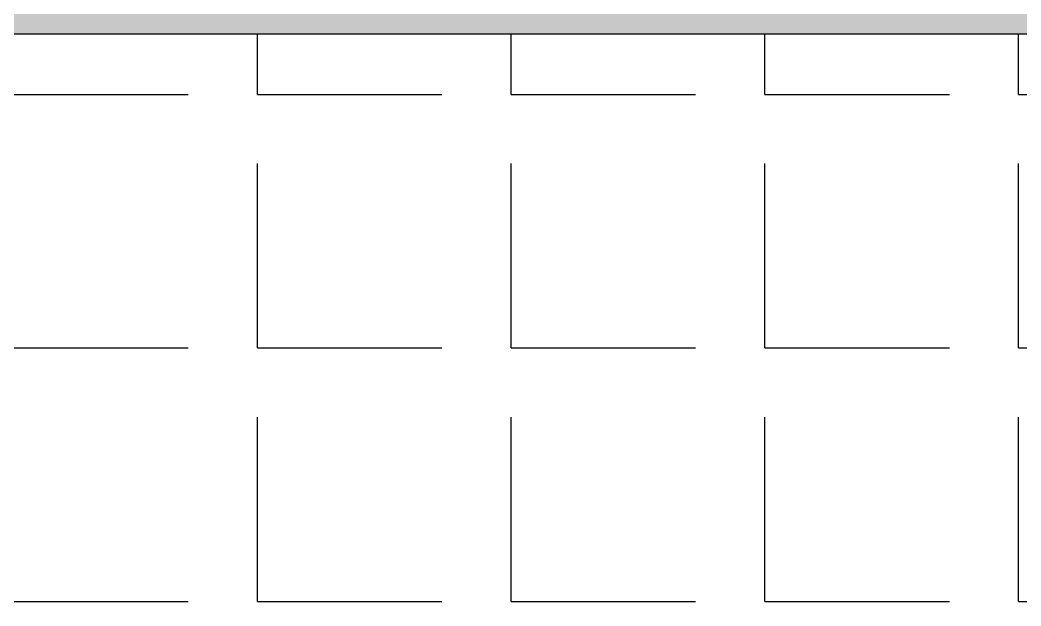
# Model space of a CAD drawing. Header units: metres. Extents: x 13415 to 21618, y 7657 to 10396.
# Drawn here: x 17713.6 to 17851.3, y 9359.7 to 9440.4 of the extents above; entities that cross this region are included whole.
import ezdxf

# ---------------------------------------------------------------- set-up
doc = ezdxf.new("R2010")
doc.units = ezdxf.units.M
doc.header["$LTSCALE"] = 0.2
for name, color, linetype in [('01', 1, 'Continuous'), ('02', 2, 'Continuous'), ('06', 6, 'Continuous')]:
    doc.layers.add(name, color=color, linetype=linetype)

msp = doc.modelspace()

# ---------------------------------------------------------------- hatches: boundary and pattern name
at = {"layer": '01'}
h = msp.add_hatch(dxfattribs=at)
h.set_pattern_fill('AR-CONC', color=256, scale=0.1)
h.set_pattern_definition([(50, (-6806.049, 3562.744), (18.218467, -1.5939086), [1.905, -20.955]), (355, (-6806.049, 3562.744), (-3.524342, 19.105685), [1.524, -16.764058]), (100.451445, (-6804.53, 3562.611), (14.694125, 17.511775), [1.619001, -17.809024]), (46.1842, (-6806.049, 3567.824), (27.107904, -4.204233), [2.8575, -31.4325]), (96.63556, (-6803.79, 3567.474), (23.740413, 24.742612), [2.428502, -26.71356]), (351.18415, (-6806.05, 3567.824), (23.740413, 24.742612), [2.285997, -25.145973]), (21, (-6803.509, 3566.554), (15.161439, -10.22652), [1.905, -20.955]), (326, (-6803.509, 3566.554), (6.180203, 18.418797), [1.524, -16.764]), (71.451445, (-6802.245, 3565.702), (21.341642, 8.192277), [1.619001, -17.808994]), (37.5, (-6806.049, 3562.744), (0.3088603, 8.4555039), [0, -16.5608, 0, -17.018, 0, -16.8275]), (7.5, (-6806.049, 3562.744), (6.6819663, 10.0180575), [0, -9.7028, 0, -16.1798, 0, -6.4135]), (327.5, (-6811.713, 3562.744), (13.5590595, -0.5728744), [0, -6.35, 0, -19.812, 0, -26.289]), (317.5, (-6814.253, 3562.744), (14.812918, 2.542649), [0, -8.255, 0, -13.1572, 0, -18.669])])
h.paths.add_polyline_path([(18078.794, 9438.521), (18428.794, 9438.521), (18428.794, 9408.521), (18443.794, 9408.521), (18443.794, 9448.521), (17673.794, 9448.521), (17673.794, 9408.521), (17688.794, 9408.521), (17688.794, 9438.521), (17948.794, 9438.521), (17948.794, 9408.521), (17963.794, 9408.521), (17963.794, 9438.521), (18063.794, 9438.521), (18063.794, 9408.521), (18078.794, 9408.521)])
at = {"layer": '02'}
h = msp.add_hatch(dxfattribs=at)
h.set_pattern_fill('ANGLE', color=1, scale=5)
h.set_pattern_definition([(0, (-6806.05, 3562.744), (0, 34.925), [25.4, -9.525]), (90, (-6806.05, 3562.744), (-34.925, 2e-15), [25.4, -9.525])])
h.paths.add_polyline_path([(17948.794, 9438.521), (17688.794, 9438.521), (17688.794, 9148.521), (17948.794, 9148.521)])

# ---------------------------------------------------------------- linework, layer by layer
at = {"layer": '06'}
msp.add_line((17688.794, 9438.521), (17948.794, 9438.521), dxfattribs=at)

doc.saveas('drawing.dxf')
